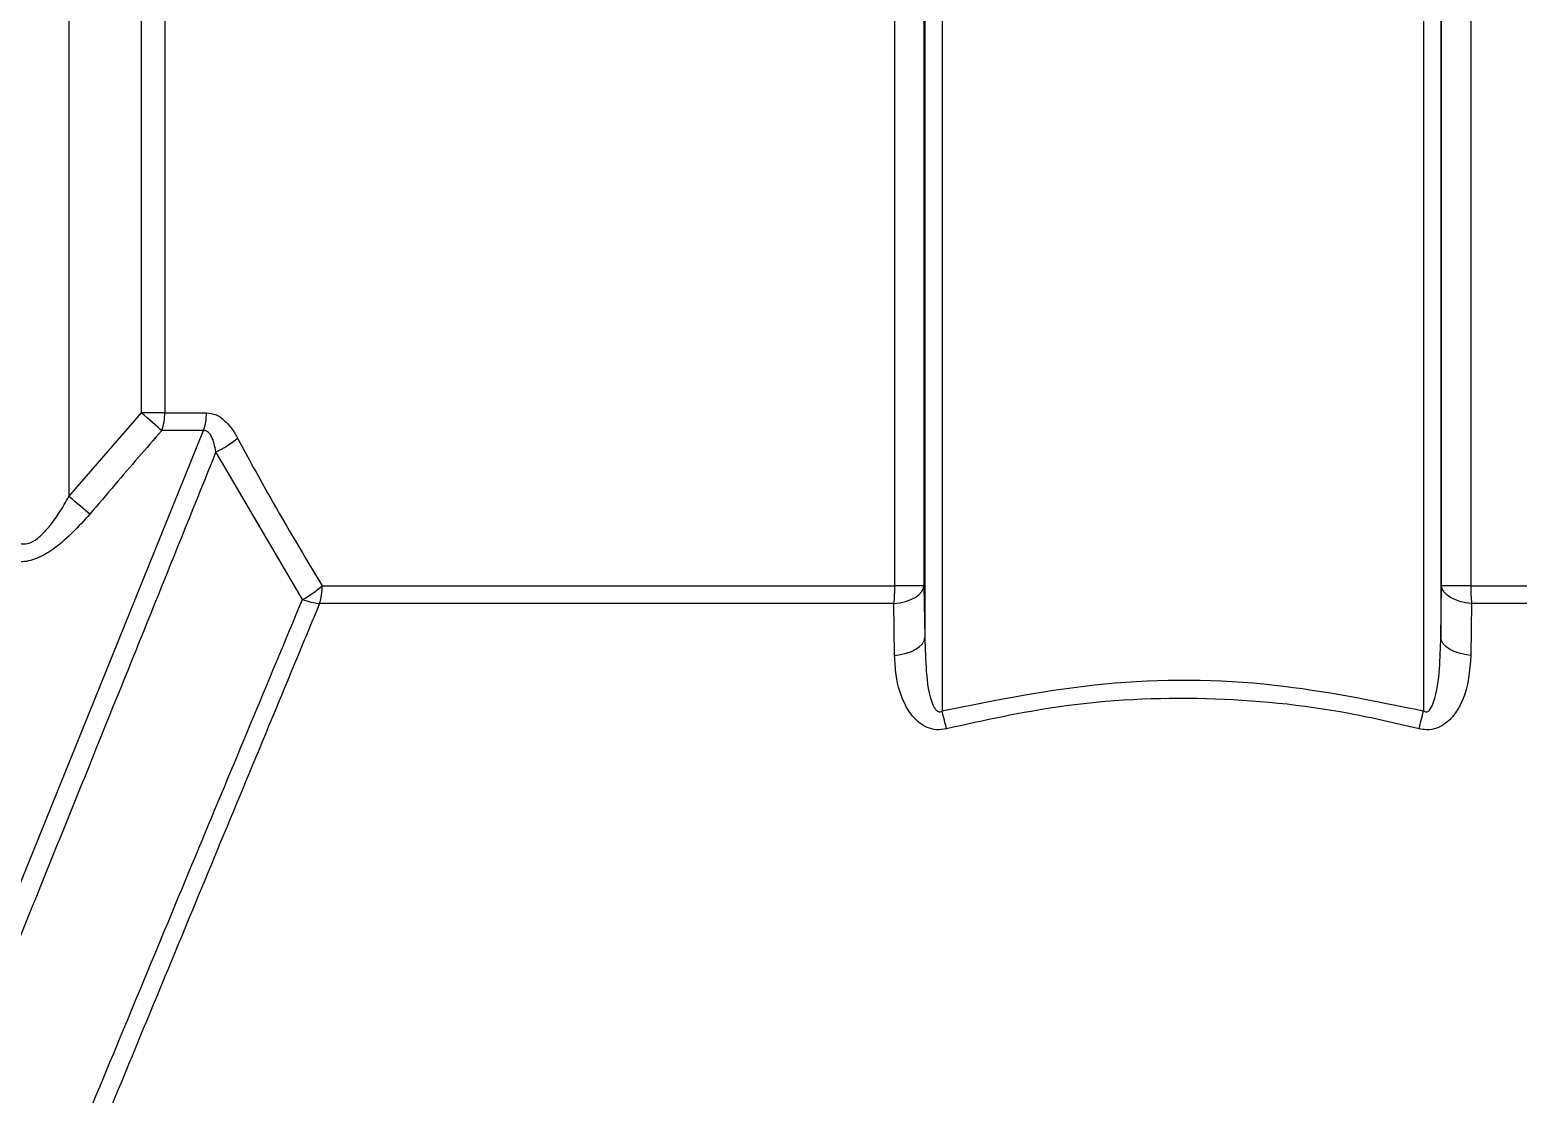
# Model space of a CAD drawing. Extents: x 17.3 to 113.1, y 4.8 to 84.5.
# Drawn here: x 51.964 to 54.544, y 15.945 to 17.791 of the extents above; entities that cross this region are included whole.
import ezdxf

# ---------------------------------------------------------------- set-up
doc = ezdxf.new("R2010")
doc.units = 0
doc.header["$MEASUREMENT"] = 0
doc.layers.add('OBJECT', color=7, linetype='CONTINUOUS')

msp = doc.modelspace()

# ---------------------------------------------------------------- linework, layer by layer
at = {"layer": 'OBJECT'}
for p, q in [((52.0317, 21.0366), (52.0317, 16.9817)), ((52.1577, 17.1268), (52.1577, 21.0441)), ((52.1981, 21.0457), (52.1981, 17.1268)), ((53.4637, 16.8268), (53.4637, 21.0457)), ((54.4621, 21.0457), (54.4621, 16.8268)), ((53.5142, 20.7036), (53.5142, 16.8268)), ((54.4116, 16.8268), (54.4116, 20.7036)), ((53.5156, 20.6888), (53.5156, 16.7371)), ((54.4102, 20.6888), (54.4102, 16.7371)), ((53.5456, 20.5697), (53.5456, 16.6098)), ((54.3802, 20.5697), (54.3802, 16.6098)), ((52.0317, 16.9817), (52.1577, 17.1268)), ((52.1981, 17.1268), (52.1577, 17.1268)), ((52.1981, 17.1268), (52.2704, 17.1268)), ((51.8145, 15.9827), (52.2652, 17.0958)), ((52.2652, 17.0958), (52.1927, 17.0958)), ((52.4368, 16.8029), (52.2867, 17.0588)), ((52.471, 16.8268), (53.4637, 16.8268)), ((53.5142, 16.8268), (53.4637, 16.8268)), ((53.5142, 16.8268), (53.5156, 16.7371)), ((54.4102, 16.7371), (54.4116, 16.8268)), ((54.4621, 16.8268), (54.4116, 16.8268)), ((54.4621, 16.8268), (55.4548, 16.8268)), ((53.4622, 16.7958), (52.4664, 16.7958)), ((53.4633, 16.7061), (53.4622, 16.7958)), ((54.4636, 16.7958), (54.4625, 16.7061)), ((55.4594, 16.7958), (54.4636, 16.7958))]:
    msp.add_line(p, q, dxfattribs=at)
at = {"layer": 'OBJECT', "flags": 128}
for points in [[(52.1927, 17.0958), (52.1892, 17.0988), (52.1854, 17.1022), (52.1813, 17.1059), (52.1769, 17.1097), (52.1723, 17.1138), (52.1675, 17.1181), (52.1626, 17.1224), (52.1577, 17.1268)], [(52.0681, 16.9507), (52.0646, 16.9537), (52.0607, 16.9571), (52.0564, 16.9607), (52.0518, 16.9646), (52.047, 16.9687), (52.042, 16.9729), (52.0369, 16.9773), (52.0317, 16.9817)], [(53.4622, 16.7958), (53.4726, 16.7972), (53.4824, 16.7996), (53.4913, 16.8027), (53.499, 16.8066), (53.5053, 16.8111), (53.5101, 16.8161), (53.5131, 16.8213), (53.5142, 16.8268)], [(54.4636, 16.7958), (54.4532, 16.7972), (54.4434, 16.7996), (54.4345, 16.8027), (54.4268, 16.8066), (54.4205, 16.8111), (54.4157, 16.8161), (54.4128, 16.8213), (54.4116, 16.8268)], [(53.4633, 16.7061), (53.4738, 16.7075), (53.4836, 16.7098), (53.4926, 16.713), (53.5003, 16.7169), (53.5067, 16.7214), (53.5114, 16.7263), (53.5144, 16.7316), (53.5156, 16.7371)], [(54.4625, 16.7061), (54.452, 16.7075), (54.4422, 16.7098), (54.4332, 16.713), (54.4255, 16.7169), (54.4191, 16.7214), (54.4144, 16.7263), (54.4114, 16.7316), (54.4102, 16.7371)], [(53.5533, 16.5788), (53.5525, 16.5824), (53.5515, 16.5861), (53.5506, 16.5898), (53.5496, 16.5937), (53.5486, 16.5977), (53.5476, 16.6017), (53.5466, 16.6057), (53.5456, 16.6098)], [(54.3725, 16.5788), (54.3733, 16.5824), (54.3743, 16.5861), (54.3752, 16.5898), (54.3762, 16.5937), (54.3772, 16.5977), (54.3782, 16.6017), (54.3792, 16.6057), (54.3802, 16.6098)]]:
    msp.add_lwpolyline(points, dxfattribs=at)
at = {"layer": 'OBJECT'}
for centre, radius, start, end in [((52.1095, 17.1263), 0.0886, 339.8558, 0.3128), ((52.1784, 17.1263), 0.092, 340.6458, 0.3186), ((52.2172, 17.2098), 0.1662, 294.7222, 310.0941), ((52.3539, 16.9583), 0.1761, 298.0935, 311.6791), ((52.3678, 16.8262), 0.1032, 342.8621, 0.3245), ((53.1659, 16.826), 0.2978, 354.1818, 0.1562), ((54.7599, 16.826), 0.2978, 179.8438, 185.8182), ((52.4831, 16.9292), 0.1345, 249.8777, 262.8774)]:
    msp.add_arc(centre, radius, start, end, dxfattribs=at)
for points, knots in [([(52.2704, 17.1268), (52.276, 17.126), (52.2872, 17.1245), (52.3055, 17.1112), (52.3171, 17.0957), (52.3234, 17.0843), (52.3243, 17.0827)], [0, 0, 0, 0, 0.254855, 0.508633, 0.928591, 1, 1, 1, 1]), ([(52.1927, 17.0958), (52.1656, 17.0646), (52.1238, 17.0165), (52.0826, 16.9678), (52.0681, 16.9507)], [0, 0, 0, 0, 0.648493, 1, 1, 1, 1]), ([(52.2867, 17.0588), (52.2849, 17.0684), (52.2827, 17.0807), (52.2751, 17.0918), (52.2702, 17.0955), (52.2666, 17.0957), (52.2652, 17.0958)], [0, 0, 0, 0, 0.5808968, 0.7400747, 0.9008932, 1, 1, 1, 1]), ([(52.3243, 17.0827), (52.3428, 17.0485), (52.3896, 16.9621), (52.4403, 16.8777), (52.471, 16.8268)], [0, 0, 0, 0, 0.396331, 1, 1, 1, 1]), ([(52.2867, 17.0588), (52.2158, 16.8831), (52.0701, 16.522), (51.9239, 16.1608), (51.8489, 15.9754)], [0, 0, 0, 0, 0.486656, 1, 1, 1, 1]), ([(51.9228, 16.9777), (51.9235, 16.9602), (51.9246, 16.9368), (51.9337, 16.9127), (51.9418, 16.9025), (51.952, 16.8985), (51.9632, 16.8999), (51.9778, 16.908), (51.9999, 16.9298), (52.0179, 16.9568), (52.0292, 16.9771), (52.0317, 16.9817)], [0, 0, 0, 0, 0.248555, 0.333334, 0.418737, 0.477067, 0.535601, 0.604491, 0.713168, 0.934337, 1, 1, 1, 1]), ([(52.0681, 16.9507), (52.0487, 16.9295), (52.0211, 16.8995), (51.9793, 16.8742), (51.9521, 16.8664), (51.9292, 16.8705), (51.911, 16.8873), (51.9018, 16.9145), (51.9008, 16.9373), (51.9003, 16.9467)], [0, 0, 0, 0, 0.269459, 0.381209, 0.493907, 0.593567, 0.708386, 0.879635, 1, 1, 1, 1]), ([(52.0675, 15.915), (52.1306, 16.0672), (52.2535, 16.3634), (52.3769, 16.6592), (52.4368, 16.8029)], [0, 0, 0, 0, 0.514049, 1, 1, 1, 1]), ([(52.4664, 16.7958), (52.4536, 16.765), (52.3816, 16.5917), (52.2589, 16.2957), (52.1492, 16.0304), (52.0985, 15.9077)], [0, 0, 0, 0, 0.104198, 0.585846, 1, 1, 1, 1]), ([(53.5156, 16.7371), (53.5162, 16.7175), (53.5175, 16.6783), (53.5223, 16.6365), (53.5322, 16.6152), (53.535, 16.6112), (53.5379, 16.6089), (53.5403, 16.608), (53.5428, 16.6082), (53.5445, 16.609), (53.5454, 16.6096), (53.5456, 16.6098)], [0, 0, 0, 0, 0.419111, 0.839952, 0.8802, 0.924731, 0.942602, 0.960654, 0.976829, 0.994028, 1, 1, 1, 1]), ([(54.3802, 16.6098), (54.3809, 16.6093), (54.3822, 16.6084), (54.3845, 16.608), (54.3867, 16.6083), (54.3893, 16.6098), (54.3939, 16.615), (54.4035, 16.639), (54.4086, 16.6813), (54.4097, 16.719), (54.4102, 16.7371)], [0, 0, 0, 0, 0.018434, 0.032621, 0.046846, 0.064939, 0.096407, 0.193734, 0.61436, 1, 1, 1, 1]), ([(53.5533, 16.5788), (53.5475, 16.5779), (53.5359, 16.576), (53.5177, 16.581), (53.4985, 16.594), (53.4771, 16.6242), (53.4655, 16.664), (53.4639, 16.6947), (53.4633, 16.7061)], [0, 0, 0, 0, 0.087297, 0.174538, 0.284703, 0.464437, 0.802351, 1, 1, 1, 1]), ([(54.4625, 16.7061), (54.4602, 16.6793), (54.4571, 16.6442), (54.4366, 16.6061), (54.4216, 16.5893), (54.4037, 16.5793), (54.3872, 16.5761), (54.3767, 16.578), (54.3725, 16.5788)], [0, 0, 0, 0, 0.4632026, 0.60576, 0.7490698, 0.8417793, 0.9353058, 1, 1, 1, 1]), ([(53.5456, 16.6098), (53.6391, 16.6287), (53.8289, 16.6669), (54.1125, 16.6647), (54.2944, 16.6274), (54.3802, 16.6098)], [0, 0, 0, 0, 0.339274, 0.688484, 1, 1, 1, 1]), ([(54.3725, 16.5788), (54.3322, 16.5882), (54.2111, 16.6164), (54.002, 16.6368), (53.7665, 16.6258), (53.6184, 16.5932), (53.5533, 16.5788)], [0, 0, 0, 0, 0.1499779, 0.450605, 0.7586588, 1, 1, 1, 1])]:
    msp.add_open_spline(points, degree=3, knots=knots, dxfattribs=at)

doc.saveas('drawing.dxf')
